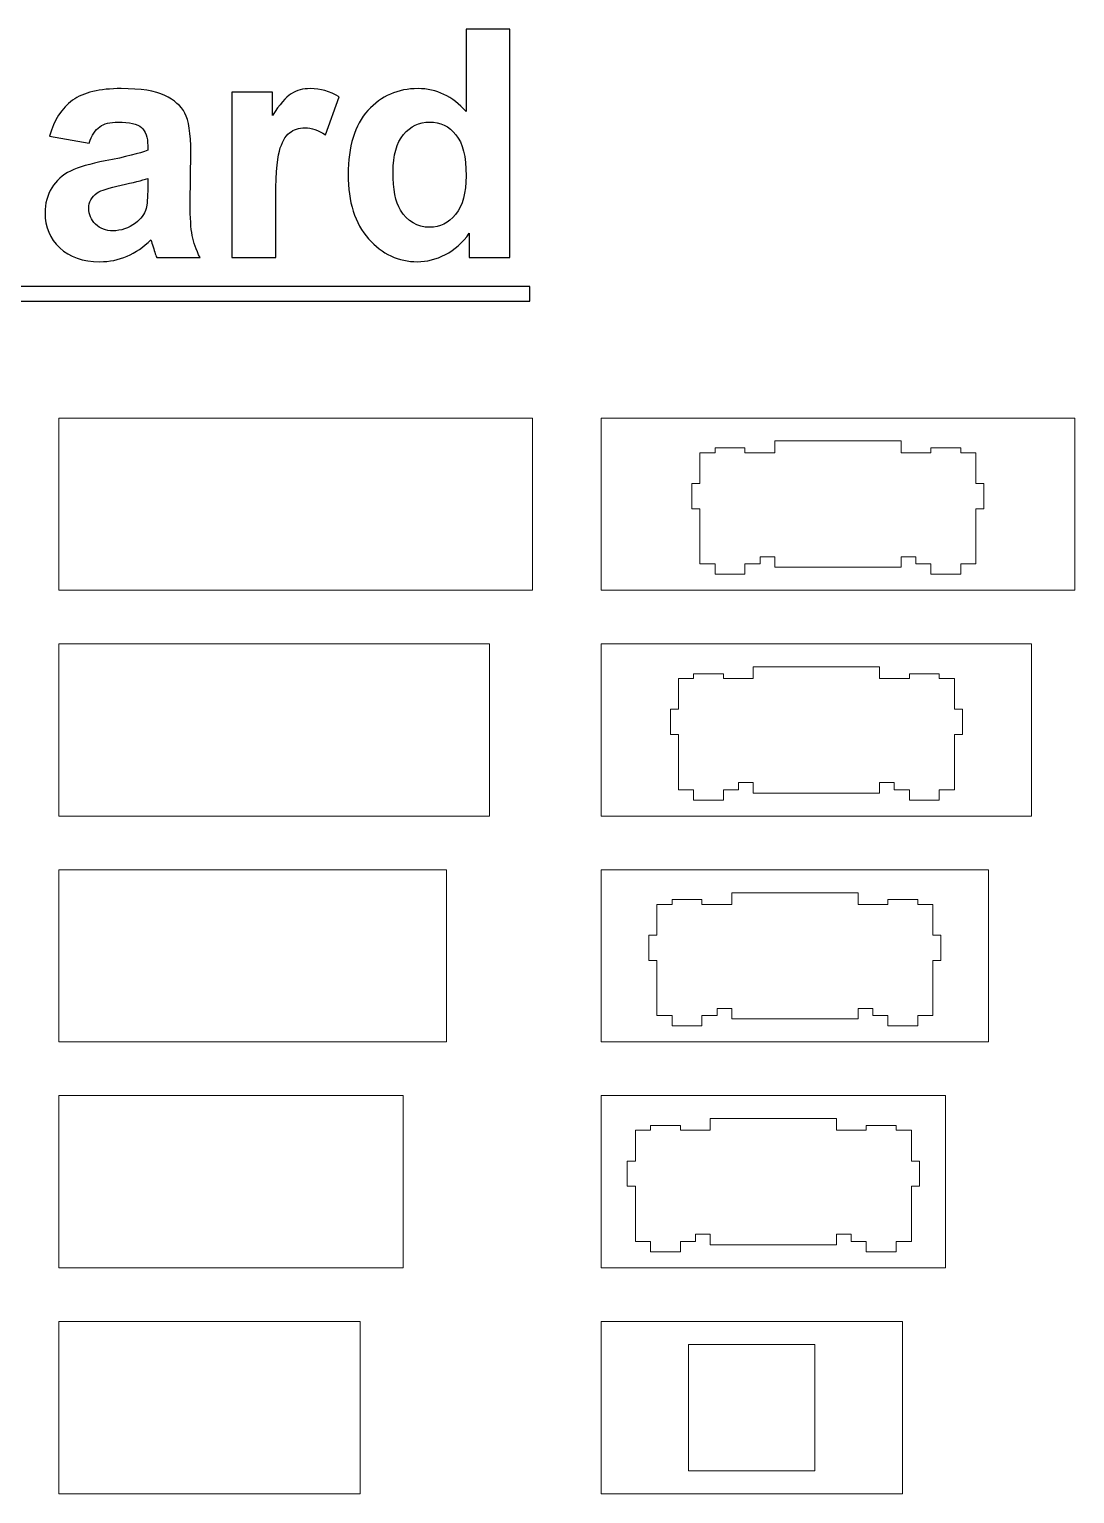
# Model space of a CAD drawing. Header units: millimetres. Extents: x -489 to 489, y -241 to 468.
# Drawn here: x -391.4 to -275.8, y 305.8 to 467.9 of the extents above; entities that cross this region are included whole.
import ezdxf

# ---------------------------------------------------------------- set-up
doc = ezdxf.new("R2010")
doc.units = ezdxf.units.MM
doc.header["$MEASUREMENT"] = 0
doc.layers.add('Layer 1', color=7, linetype='Continuous')

msp = doc.modelspace()

# ---------------------------------------------------------------- linework, layer by layer
at = {"layer": 'Layer 1', "color": 250}
for points, knots in [([(-338.25, 442.5953), (-338.25, 442.5953), (-342.7303, 442.5953), (-342.7303, 442.5953), (-342.7303, 442.5953), (-342.7303, 442.5953), (-342.7303, 445.2823), (-342.7303, 445.2823), (-342.7303, 445.2823), (-343.477, 444.2357), (-344.3648, 443.4537), (-345.382, 442.9246), (-345.382, 442.9246), (-346.3992, 442.4013), (-347.4281, 442.1367), (-348.4629, 442.1367), (-348.4629, 442.1367), (-350.5737, 442.1367), (-352.3787, 442.9834), (-353.8839, 444.6826), (-353.8839, 444.6826), (-355.3832, 446.3818), (-356.1358, 448.7454), (-356.1358, 451.7851), (-356.1358, 451.7851), (-356.1358, 454.8896), (-355.4067, 457.2532), (-353.9427, 458.8701), (-353.9427, 458.8701), (-352.4787, 460.487), (-350.6325, 461.2925), (-348.3982, 461.2925), (-348.3982, 461.2925), (-346.3521, 461.2925), (-344.5765, 460.4399), (-343.0831, 458.7407), (-343.0831, 458.7407), (-343.0831, 458.7407), (-343.0831, 467.8541), (-343.0831, 467.8541), (-343.0831, 467.8541), (-343.0831, 467.8541), (-338.25, 467.8541), (-338.25, 467.8541), (-338.25, 467.8541), (-338.25, 467.8541), (-338.25, 442.5953), (-338.25, 442.5953)], [0, 0, 0, 0, 0.07692308, 0.07692308, 0.07692308, 0.07692308, 0.15384615, 0.15384615, 0.15384615, 0.15384615, 0.23076923, 0.23076923, 0.23076923, 0.23076923, 0.30769231, 0.30769231, 0.30769231, 0.30769231, 0.38461538, 0.38461538, 0.38461538, 0.38461538, 0.46153846, 0.46153846, 0.46153846, 0.46153846, 0.53846154, 0.53846154, 0.53846154, 0.53846154, 0.61538462, 0.61538462, 0.61538462, 0.61538462, 0.69230769, 0.69230769, 0.69230769, 0.69230769, 0.76923077, 0.76923077, 0.76923077, 0.76923077, 0.84615385, 0.84615385, 0.84615385, 0.84615385, 1, 1, 1, 1]), ([(-384.7931, 455.26), (-384.7931, 455.26), (-389.1675, 456.0361), (-389.1675, 456.0361), (-389.1675, 456.0361), (-388.6736, 457.8235), (-387.8211, 459.1464), (-386.6158, 460.0048), (-386.6158, 460.0048), (-385.4104, 460.8633), (-383.6172, 461.2925), (-381.2418, 461.2925), (-381.2418, 461.2925), (-379.084, 461.2925), (-377.473, 461.0397), (-376.4146, 460.5281), (-376.4146, 460.5281), (-375.3622, 460.0166), (-374.6155, 459.3698), (-374.1863, 458.582), (-374.1863, 458.582), (-373.757, 457.7941), (-373.5395, 456.3536), (-373.5395, 454.2487), (-373.5395, 454.2487), (-373.5395, 454.2487), (-373.61, 448.6043), (-373.61, 448.6043), (-373.61, 448.6043), (-373.61, 446.9991), (-373.5336, 445.8115), (-373.3807, 445.0471), (-373.3807, 445.0471), (-373.2279, 444.2827), (-372.9398, 443.4655), (-372.5164, 442.5953), (-372.5164, 442.5953), (-372.5164, 442.5953), (-377.3142, 442.5953), (-377.3142, 442.5953), (-377.3142, 442.5953), (-377.4377, 442.9128), (-377.5964, 443.3832), (-377.7787, 444.0064), (-377.7787, 444.0064), (-377.8551, 444.2945), (-377.9139, 444.4827), (-377.9492, 444.5709), (-377.9492, 444.5709), (-378.7724, 443.7595), (-379.6543, 443.1539), (-380.595, 442.7482), (-380.595, 442.7482), (-381.5358, 442.3425), (-382.5353, 442.1367), (-383.5995, 442.1367), (-383.5995, 442.1367), (-385.4751, 442.1367), (-386.9568, 442.6482), (-388.0386, 443.6713), (-388.0386, 443.6713), (-389.1205, 444.6884), (-389.6614, 445.982), (-389.6614, 447.5459), (-389.6614, 447.5459), (-389.6614, 448.5749), (-389.4145, 449.498), (-388.9206, 450.3094), (-388.9206, 450.3094), (-388.4267, 451.1149), (-387.7388, 451.7381), (-386.8451, 452.1673), (-386.8451, 452.1673), (-385.9572, 452.5965), (-384.6755, 452.9728), (-382.9998, 453.2962), (-382.9998, 453.2962), (-380.742, 453.7195), (-379.1722, 454.1193), (-378.302, 454.4839), (-378.302, 454.4839), (-378.302, 454.4839), (-378.302, 454.9719), (-378.302, 454.9719), (-378.302, 454.9719), (-378.302, 455.9126), (-378.5313, 456.5829), (-378.9899, 456.9886), (-378.9899, 456.9886), (-379.4544, 457.3884), (-380.3246, 457.5883), (-381.6004, 457.5883), (-381.6004, 457.5883), (-382.4648, 457.5883), (-383.135, 457.4178), (-383.6172, 457.0709), (-383.6172, 457.0709), (-384.1052, 456.7299), (-384.4932, 456.1243), (-384.7931, 455.26)], [0, 0, 0, 0, 0.03846154, 0.03846154, 0.03846154, 0.03846154, 0.07692308, 0.07692308, 0.07692308, 0.07692308, 0.11538462, 0.11538462, 0.11538462, 0.11538462, 0.15384615, 0.15384615, 0.15384615, 0.15384615, 0.19230769, 0.19230769, 0.19230769, 0.19230769, 0.23076923, 0.23076923, 0.23076923, 0.23076923, 0.26923077, 0.26923077, 0.26923077, 0.26923077, 0.30769231, 0.30769231, 0.30769231, 0.30769231, 0.34615385, 0.34615385, 0.34615385, 0.34615385, 0.38461538, 0.38461538, 0.38461538, 0.38461538, 0.42307692, 0.42307692, 0.42307692, 0.42307692, 0.46153846, 0.46153846, 0.46153846, 0.46153846, 0.5, 0.5, 0.5, 0.5, 0.53846154, 0.53846154, 0.53846154, 0.53846154, 0.57692308, 0.57692308, 0.57692308, 0.57692308, 0.61538462, 0.61538462, 0.61538462, 0.61538462, 0.65384615, 0.65384615, 0.65384615, 0.65384615, 0.69230769, 0.69230769, 0.69230769, 0.69230769, 0.73076923, 0.73076923, 0.73076923, 0.73076923, 0.76923077, 0.76923077, 0.76923077, 0.76923077, 0.80769231, 0.80769231, 0.80769231, 0.80769231, 0.84615385, 0.84615385, 0.84615385, 0.84615385, 0.88461538, 0.88461538, 0.88461538, 0.88461538, 0.92307692, 0.92307692, 0.92307692, 0.92307692, 1, 1, 1, 1]), ([(-364.1497, 442.5953), (-364.1497, 442.5953), (-368.9828, 442.5953), (-368.9828, 442.5953), (-368.9828, 442.5953), (-368.9828, 442.5953), (-368.9828, 460.9044), (-368.9828, 460.9044), (-368.9828, 460.9044), (-368.9828, 460.9044), (-364.5025, 460.9044), (-364.5025, 460.9044), (-364.5025, 460.9044), (-364.5025, 460.9044), (-364.5025, 458.3056), (-364.5025, 458.3056), (-364.5025, 458.3056), (-363.7323, 459.5345), (-363.0385, 460.34), (-362.4211, 460.7222), (-362.4211, 460.7222), (-361.8038, 461.1043), (-361.1041, 461.2925), (-360.3221, 461.2925), (-360.3221, 461.2925), (-359.2167, 461.2925), (-358.1525, 460.9867), (-357.1295, 460.3811), (-357.1295, 460.3811), (-357.1295, 460.3811), (-358.6288, 456.1596), (-358.6288, 456.1596), (-358.6288, 456.1596), (-359.446, 456.6887), (-360.2045, 456.9533), (-360.9042, 456.9533), (-360.9042, 456.9533), (-361.5862, 456.9533), (-362.1624, 456.7652), (-362.6328, 456.3948), (-362.6328, 456.3948), (-363.1032, 456.0185), (-363.4736, 455.3482), (-363.744, 454.3722), (-363.744, 454.3722), (-364.0145, 453.3962), (-364.1497, 451.35), (-364.1497, 448.2397), (-364.1497, 448.2397), (-364.1497, 448.2397), (-364.1497, 442.5953), (-364.1497, 442.5953)], [0, 0, 0, 0, 0.07142857, 0.07142857, 0.07142857, 0.07142857, 0.14285714, 0.14285714, 0.14285714, 0.14285714, 0.21428571, 0.21428571, 0.21428571, 0.21428571, 0.28571429, 0.28571429, 0.28571429, 0.28571429, 0.35714286, 0.35714286, 0.35714286, 0.35714286, 0.42857143, 0.42857143, 0.42857143, 0.42857143, 0.5, 0.5, 0.5, 0.5, 0.57142857, 0.57142857, 0.57142857, 0.57142857, 0.64285714, 0.64285714, 0.64285714, 0.64285714, 0.71428571, 0.71428571, 0.71428571, 0.71428571, 0.78571429, 0.78571429, 0.78571429, 0.78571429, 0.85714286, 0.85714286, 0.85714286, 0.85714286, 1, 1, 1, 1]), ([(-351.1617, 452.1026), (-351.1617, 450.1447), (-350.8912, 448.7277), (-350.3562, 447.8517), (-350.3562, 447.8517), (-349.5742, 446.5817), (-348.4864, 445.9467), (-347.0871, 445.9467), (-347.0871, 445.9467), (-345.9758, 445.9467), (-345.0292, 446.4229), (-344.2531, 447.3754), (-344.2531, 447.3754), (-343.4711, 448.3279), (-343.0831, 449.7449), (-343.0831, 451.6382), (-343.0831, 451.6382), (-343.0831, 453.7489), (-343.4594, 455.2659), (-344.2178, 456.1949), (-344.2178, 456.1949), (-344.9763, 457.1238), (-345.9406, 457.5883), (-347.1224, 457.5883), (-347.1224, 457.5883), (-348.2689, 457.5883), (-349.2273, 457.1297), (-350.0034, 456.2125), (-350.0034, 456.2125), (-350.7736, 455.2953), (-351.1617, 453.9253), (-351.1617, 452.1026)], [0, 0, 0, 0, 0.11111111, 0.11111111, 0.11111111, 0.11111111, 0.22222222, 0.22222222, 0.22222222, 0.22222222, 0.33333333, 0.33333333, 0.33333333, 0.33333333, 0.44444444, 0.44444444, 0.44444444, 0.44444444, 0.55555556, 0.55555556, 0.55555556, 0.55555556, 0.66666667, 0.66666667, 0.66666667, 0.66666667, 0.77777778, 0.77777778, 0.77777778, 0.77777778, 1, 1, 1, 1]), ([(-378.302, 451.3442), (-378.9193, 451.1384), (-379.9012, 450.8914), (-381.2477, 450.6033), (-381.2477, 450.6033), (-382.5882, 450.3152), (-383.4702, 450.033), (-383.8817, 449.7626), (-383.8817, 449.7626), (-384.5109, 449.3098), (-384.8284, 448.7454), (-384.8284, 448.0575), (-384.8284, 448.0575), (-384.8284, 447.3754), (-384.5755, 446.7933), (-384.0699, 446.2995), (-384.0699, 446.2995), (-383.5642, 445.8056), (-382.9234, 445.5586), (-382.1414, 445.5586), (-382.1414, 445.5586), (-381.2712, 445.5586), (-380.4363, 445.8467), (-379.6425, 446.4171), (-379.6425, 446.4171), (-379.0605, 446.858), (-378.6724, 447.3872), (-378.4901, 448.0222), (-378.4901, 448.0222), (-378.3667, 448.4338), (-378.302, 449.2216), (-378.302, 450.3799), (-378.302, 450.3799), (-378.302, 450.3799), (-378.302, 451.3442), (-378.302, 451.3442)], [0, 0, 0, 0, 0.1, 0.1, 0.1, 0.1, 0.2, 0.2, 0.2, 0.2, 0.3, 0.3, 0.3, 0.3, 0.4, 0.4, 0.4, 0.4, 0.5, 0.5, 0.5, 0.5, 0.6, 0.6, 0.6, 0.6, 0.7, 0.7, 0.7, 0.7, 0.8, 0.8, 0.8, 0.8, 1, 1, 1, 1]), ([(-488.927, 439.3882), (-488.927, 439.3882), (-336.0334, 439.3882), (-336.0334, 439.3882), (-336.0334, 439.3882), (-336.0334, 439.3882), (-336.0334, 437.7847), (-336.0334, 437.7847), (-336.0334, 437.7847), (-336.0334, 437.7847), (-488.927, 437.7847), (-488.927, 437.7847), (-488.927, 437.7847), (-488.927, 437.7847), (-488.927, 439.3882), (-488.927, 439.3882)], [0, 0, 0, 0, 0.2, 0.2, 0.2, 0.2, 0.4, 0.4, 0.4, 0.4, 0.6, 0.6, 0.6, 0.6, 1, 1, 1, 1])]:
    msp.add_open_spline(points, degree=3, knots=knots, dxfattribs=at)
at = {"layer": 'Layer 1', "color": 250, "lineweight": 9}
for points in [[(-388.1346, 424.8478), (-388.1346, 424.8478), (-388.1346, 405.7978), (-388.1346, 405.7978), (-388.1346, 405.7978), (-388.1346, 405.7978), (-335.7471, 405.7978), (-335.7471, 405.7978), (-335.7471, 405.7978), (-335.7471, 405.7978), (-335.7471, 424.8478), (-335.7471, 424.8478), (-335.7471, 424.8478), (-335.7471, 424.8478), (-388.1346, 424.8478), (-388.1346, 424.8478)], [(-328.15, 424.8478), (-328.15, 424.8478), (-328.15, 405.7978), (-328.15, 405.7978), (-328.15, 405.7978), (-328.15, 405.7978), (-275.7625, 405.7978), (-275.7625, 405.7978), (-275.7625, 405.7978), (-275.7625, 405.7978), (-275.7625, 424.8478), (-275.7625, 424.8478), (-275.7625, 424.8478), (-275.7625, 424.8478), (-328.15, 424.8478), (-328.15, 424.8478)], [(-388.1346, 399.8577), (-388.1346, 399.8577), (-388.1346, 380.8077), (-388.1346, 380.8077), (-388.1346, 380.8077), (-388.1346, 380.8077), (-340.5096, 380.8077), (-340.5096, 380.8077), (-340.5096, 380.8077), (-340.5096, 380.8077), (-340.5096, 399.8577), (-340.5096, 399.8577), (-340.5096, 399.8577), (-340.5096, 399.8577), (-388.1346, 399.8577), (-388.1346, 399.8577)], [(-328.15, 399.8577), (-328.15, 399.8577), (-328.15, 380.8077), (-328.15, 380.8077), (-328.15, 380.8077), (-328.15, 380.8077), (-280.525, 380.8077), (-280.525, 380.8077), (-280.525, 380.8077), (-280.525, 380.8077), (-280.525, 399.8577), (-280.525, 399.8577), (-280.525, 399.8577), (-280.525, 399.8577), (-328.15, 399.8577), (-328.15, 399.8577)], [(-388.1346, 355.8176), (-388.1346, 355.8176), (-388.1346, 374.8676), (-388.1346, 374.8676), (-388.1346, 374.8676), (-388.1346, 374.8676), (-345.2721, 374.8676), (-345.2721, 374.8676), (-345.2721, 374.8676), (-345.2721, 374.8676), (-345.2721, 355.8176), (-345.2721, 355.8176), (-345.2721, 355.8176), (-345.2721, 355.8176), (-388.1346, 355.8176), (-388.1346, 355.8176)], [(-328.15, 355.8176), (-328.15, 355.8176), (-328.15, 374.8676), (-328.15, 374.8676), (-328.15, 374.8676), (-328.15, 374.8676), (-285.2875, 374.8676), (-285.2875, 374.8676), (-285.2875, 374.8676), (-285.2875, 374.8676), (-285.2875, 355.8176), (-285.2875, 355.8176), (-285.2875, 355.8176), (-285.2875, 355.8176), (-328.15, 355.8176), (-328.15, 355.8176)], [(-388.1346, 349.8766), (-388.1346, 349.8766), (-388.1346, 330.8266), (-388.1346, 330.8266), (-388.1346, 330.8266), (-388.1346, 330.8266), (-350.0346, 330.8266), (-350.0346, 330.8266), (-350.0346, 330.8266), (-350.0346, 330.8266), (-350.0346, 349.8766), (-350.0346, 349.8766), (-350.0346, 349.8766), (-350.0346, 349.8766), (-388.1346, 349.8766), (-388.1346, 349.8766)], [(-328.15, 349.8766), (-328.15, 349.8766), (-328.15, 330.8266), (-328.15, 330.8266), (-328.15, 330.8266), (-328.15, 330.8266), (-290.05, 330.8266), (-290.05, 330.8266), (-290.05, 330.8266), (-290.05, 330.8266), (-290.05, 349.8766), (-290.05, 349.8766), (-290.05, 349.8766), (-290.05, 349.8766), (-328.15, 349.8766), (-328.15, 349.8766)], [(-388.1346, 305.8364), (-388.1346, 305.8364), (-388.1346, 324.8864), (-388.1346, 324.8864), (-388.1346, 324.8864), (-388.1346, 324.8864), (-354.7971, 324.8864), (-354.7971, 324.8864), (-354.7971, 324.8864), (-354.7971, 324.8864), (-354.7971, 305.8364), (-354.7971, 305.8364), (-354.7971, 305.8364), (-354.7971, 305.8364), (-388.1346, 305.8364), (-388.1346, 305.8364)], [(-328.15, 305.8364), (-328.15, 305.8364), (-328.15, 324.8864), (-328.15, 324.8864), (-328.15, 324.8864), (-328.15, 324.8864), (-294.8125, 324.8864), (-294.8125, 324.8864), (-294.8125, 324.8864), (-294.8125, 324.8864), (-294.8125, 305.8364), (-294.8125, 305.8364), (-294.8125, 305.8364), (-294.8125, 305.8364), (-328.15, 305.8364), (-328.15, 305.8364)]]:
    msp.add_open_spline(points, degree=3, knots=[0, 0, 0, 0, 0.2, 0.2, 0.2, 0.2, 0.4, 0.4, 0.4, 0.4, 0.6, 0.6, 0.6, 0.6, 1, 1, 1, 1], dxfattribs=at)
for points in [[(-315.5452, 421.0124), (-315.5452, 421.0124), (-315.5452, 421.5458), (-315.5452, 421.5458)], [(-315.5452, 421.5458), (-315.5452, 421.5458), (-312.2432, 421.5458), (-312.2432, 421.5458)], [(-312.2432, 421.5458), (-312.2432, 421.5458), (-312.2432, 421.0124), (-312.2432, 421.0124)], [(-308.9412, 422.3078), (-308.9412, 422.3078), (-294.9712, 422.3078), (-294.9712, 422.3078)], [(-308.9412, 421.0124), (-308.9412, 421.0124), (-308.9412, 422.3078), (-308.9412, 422.3078)], [(-294.9712, 422.3078), (-294.9712, 422.3078), (-294.9712, 421.0124), (-294.9712, 421.0124)], [(-291.6692, 421.0124), (-291.6692, 421.0124), (-291.6692, 421.5458), (-291.6692, 421.5458)], [(-291.6692, 421.5458), (-291.6692, 421.5458), (-288.3672, 421.5458), (-288.3672, 421.5458)], [(-288.3672, 421.5458), (-288.3672, 421.5458), (-288.3672, 421.0124), (-288.3672, 421.0124)], [(-317.2216, 417.6088), (-317.2216, 417.6088), (-317.2216, 421.0124), (-317.2216, 421.0124)], [(-317.2216, 421.0124), (-317.2216, 421.0124), (-315.5452, 421.0124), (-315.5452, 421.0124)], [(-312.2432, 421.0124), (-312.2432, 421.0124), (-308.9412, 421.0124), (-308.9412, 421.0124)], [(-294.9712, 421.0124), (-294.9712, 421.0124), (-291.6692, 421.0124), (-291.6692, 421.0124)], [(-288.3672, 421.0124), (-288.3672, 421.0124), (-286.6908, 421.0124), (-286.6908, 421.0124)], [(-286.6908, 421.0124), (-286.6908, 421.0124), (-286.6908, 417.6088), (-286.6908, 417.6088)], [(-318.1106, 414.8148), (-318.1106, 414.8148), (-318.1106, 417.6088), (-318.1106, 417.6088)], [(-318.1106, 417.6088), (-318.1106, 417.6088), (-317.2216, 417.6088), (-317.2216, 417.6088)], [(-286.6908, 417.6088), (-286.6908, 417.6088), (-285.8018, 417.6088), (-285.8018, 417.6088)], [(-285.8018, 417.6088), (-285.8018, 417.6088), (-285.8018, 414.8148), (-285.8018, 414.8148)], [(-317.2216, 414.8148), (-317.2216, 414.8148), (-318.1106, 414.8148), (-318.1106, 414.8148)], [(-317.2216, 408.7188), (-317.2216, 408.7188), (-317.2216, 414.8148), (-317.2216, 414.8148)], [(-285.8018, 414.8148), (-285.8018, 414.8148), (-286.6908, 414.8148), (-286.6908, 414.8148)], [(-286.6908, 414.8148), (-286.6908, 414.8148), (-286.6908, 408.7188), (-286.6908, 408.7188)], [(-315.5452, 408.7188), (-315.5452, 408.7188), (-317.2216, 408.7188), (-317.2216, 408.7188)], [(-315.5452, 407.5758), (-315.5452, 407.5758), (-315.5452, 408.7188), (-315.5452, 408.7188)], [(-310.5668, 408.7188), (-310.5668, 408.7188), (-312.2432, 408.7188), (-312.2432, 408.7188)], [(-312.2432, 408.7188), (-312.2432, 408.7188), (-312.2432, 407.5758), (-312.2432, 407.5758)], [(-308.9412, 409.5062), (-308.9412, 409.5062), (-310.5668, 409.5062), (-310.5668, 409.5062)], [(-310.5668, 409.5062), (-310.5668, 409.5062), (-310.5668, 408.7188), (-310.5668, 408.7188)], [(-308.9412, 408.3378), (-308.9412, 408.3378), (-308.9412, 409.5062), (-308.9412, 409.5062)], [(-294.9712, 408.3378), (-294.9712, 408.3378), (-308.9412, 408.3378), (-308.9412, 408.3378)], [(-293.3456, 409.5062), (-293.3456, 409.5062), (-294.9712, 409.5062), (-294.9712, 409.5062)], [(-294.9712, 409.5062), (-294.9712, 409.5062), (-294.9712, 408.3378), (-294.9712, 408.3378)], [(-293.3456, 408.7188), (-293.3456, 408.7188), (-293.3456, 409.5062), (-293.3456, 409.5062)], [(-291.6692, 408.7188), (-291.6692, 408.7188), (-293.3456, 408.7188), (-293.3456, 408.7188)], [(-291.6692, 407.5758), (-291.6692, 407.5758), (-291.6692, 408.7188), (-291.6692, 408.7188)], [(-286.6908, 408.7188), (-286.6908, 408.7188), (-288.3672, 408.7188), (-288.3672, 408.7188)], [(-288.3672, 408.7188), (-288.3672, 408.7188), (-288.3672, 407.5758), (-288.3672, 407.5758)], [(-312.2432, 407.5758), (-312.2432, 407.5758), (-315.5452, 407.5758), (-315.5452, 407.5758)], [(-288.3672, 407.5758), (-288.3672, 407.5758), (-291.6692, 407.5758), (-291.6692, 407.5758)], [(-311.3224, 397.3177), (-311.3224, 397.3177), (-297.3525, 397.3177), (-297.3525, 397.3177)], [(-311.3224, 396.0223), (-311.3224, 396.0223), (-311.3224, 397.3177), (-311.3224, 397.3177)], [(-297.3525, 397.3177), (-297.3525, 397.3177), (-297.3525, 396.0223), (-297.3525, 396.0223)], [(-319.6028, 392.6187), (-319.6028, 392.6187), (-319.6028, 396.0223), (-319.6028, 396.0223)], [(-319.6028, 396.0223), (-319.6028, 396.0223), (-317.9264, 396.0223), (-317.9264, 396.0223)], [(-317.9264, 396.0223), (-317.9264, 396.0223), (-317.9264, 396.5557), (-317.9264, 396.5557)], [(-317.9264, 396.5557), (-317.9264, 396.5557), (-314.6244, 396.5557), (-314.6244, 396.5557)], [(-314.6244, 396.5557), (-314.6244, 396.5557), (-314.6244, 396.0223), (-314.6244, 396.0223)], [(-314.6244, 396.0223), (-314.6244, 396.0223), (-311.3224, 396.0223), (-311.3224, 396.0223)], [(-297.3525, 396.0223), (-297.3525, 396.0223), (-294.0505, 396.0223), (-294.0505, 396.0223)], [(-294.0505, 396.0223), (-294.0505, 396.0223), (-294.0505, 396.5557), (-294.0505, 396.5557)], [(-294.0505, 396.5557), (-294.0505, 396.5557), (-290.7485, 396.5557), (-290.7485, 396.5557)], [(-290.7485, 396.5557), (-290.7485, 396.5557), (-290.7485, 396.0223), (-290.7485, 396.0223)], [(-290.7485, 396.0223), (-290.7485, 396.0223), (-289.0721, 396.0223), (-289.0721, 396.0223)], [(-289.0721, 396.0223), (-289.0721, 396.0223), (-289.0721, 392.6187), (-289.0721, 392.6187)], [(-320.4918, 389.8247), (-320.4918, 389.8247), (-320.4918, 392.6187), (-320.4918, 392.6187)], [(-320.4918, 392.6187), (-320.4918, 392.6187), (-319.6028, 392.6187), (-319.6028, 392.6187)], [(-289.0721, 392.6187), (-289.0721, 392.6187), (-288.1831, 392.6187), (-288.1831, 392.6187)], [(-288.1831, 392.6187), (-288.1831, 392.6187), (-288.1831, 389.8247), (-288.1831, 389.8247)], [(-319.6028, 389.8247), (-319.6028, 389.8247), (-320.4918, 389.8247), (-320.4918, 389.8247)], [(-319.6028, 383.7287), (-319.6028, 383.7287), (-319.6028, 389.8247), (-319.6028, 389.8247)], [(-288.1831, 389.8247), (-288.1831, 389.8247), (-289.0721, 389.8247), (-289.0721, 389.8247)], [(-289.0721, 389.8247), (-289.0721, 389.8247), (-289.0721, 383.7287), (-289.0721, 383.7287)], [(-311.3224, 384.5161), (-311.3224, 384.5161), (-312.948, 384.5161), (-312.948, 384.5161)], [(-312.948, 384.5161), (-312.948, 384.5161), (-312.948, 383.7287), (-312.948, 383.7287)], [(-311.3224, 383.3477), (-311.3224, 383.3477), (-311.3224, 384.5161), (-311.3224, 384.5161)], [(-295.7269, 384.5161), (-295.7269, 384.5161), (-297.3525, 384.5161), (-297.3525, 384.5161)], [(-297.3525, 384.5161), (-297.3525, 384.5161), (-297.3525, 383.3477), (-297.3525, 383.3477)], [(-295.7269, 383.7287), (-295.7269, 383.7287), (-295.7269, 384.5161), (-295.7269, 384.5161)], [(-317.9264, 383.7287), (-317.9264, 383.7287), (-319.6028, 383.7287), (-319.6028, 383.7287)], [(-317.9264, 382.5857), (-317.9264, 382.5857), (-317.9264, 383.7287), (-317.9264, 383.7287)], [(-314.6244, 382.5857), (-314.6244, 382.5857), (-317.9264, 382.5857), (-317.9264, 382.5857)], [(-312.948, 383.7287), (-312.948, 383.7287), (-314.6244, 383.7287), (-314.6244, 383.7287)], [(-314.6244, 383.7287), (-314.6244, 383.7287), (-314.6244, 382.5857), (-314.6244, 382.5857)], [(-297.3525, 383.3477), (-297.3525, 383.3477), (-311.3224, 383.3477), (-311.3224, 383.3477)], [(-294.0505, 383.7287), (-294.0505, 383.7287), (-295.7269, 383.7287), (-295.7269, 383.7287)], [(-294.0505, 382.5857), (-294.0505, 382.5857), (-294.0505, 383.7287), (-294.0505, 383.7287)], [(-290.7485, 382.5857), (-290.7485, 382.5857), (-294.0505, 382.5857), (-294.0505, 382.5857)], [(-289.0721, 383.7287), (-289.0721, 383.7287), (-290.7485, 383.7287), (-290.7485, 383.7287)], [(-290.7485, 383.7287), (-290.7485, 383.7287), (-290.7485, 382.5857), (-290.7485, 382.5857)], [(-321.9841, 367.6286), (-321.9841, 367.6286), (-321.9841, 371.0322), (-321.9841, 371.0322)], [(-321.9841, 371.0322), (-321.9841, 371.0322), (-320.3077, 371.0322), (-320.3077, 371.0322)], [(-320.3077, 371.0322), (-320.3077, 371.0322), (-320.3077, 371.5656), (-320.3077, 371.5656)], [(-320.3077, 371.5656), (-320.3077, 371.5656), (-317.0057, 371.5656), (-317.0057, 371.5656)], [(-317.0057, 371.5656), (-317.0057, 371.5656), (-317.0057, 371.0322), (-317.0057, 371.0322)], [(-317.0057, 371.0322), (-317.0057, 371.0322), (-313.7037, 371.0322), (-313.7037, 371.0322)], [(-313.7037, 372.3276), (-313.7037, 372.3276), (-299.7337, 372.3276), (-299.7337, 372.3276)], [(-313.7037, 371.0322), (-313.7037, 371.0322), (-313.7037, 372.3276), (-313.7037, 372.3276)], [(-299.7337, 372.3276), (-299.7337, 372.3276), (-299.7337, 371.0322), (-299.7337, 371.0322)], [(-299.7337, 371.0322), (-299.7337, 371.0322), (-296.4317, 371.0322), (-296.4317, 371.0322)], [(-296.4317, 371.0322), (-296.4317, 371.0322), (-296.4317, 371.5656), (-296.4317, 371.5656)], [(-296.4317, 371.5656), (-296.4317, 371.5656), (-293.1297, 371.5656), (-293.1297, 371.5656)], [(-293.1297, 371.5656), (-293.1297, 371.5656), (-293.1297, 371.0322), (-293.1297, 371.0322)], [(-293.1297, 371.0322), (-293.1297, 371.0322), (-291.4533, 371.0322), (-291.4533, 371.0322)], [(-291.4533, 371.0322), (-291.4533, 371.0322), (-291.4533, 367.6286), (-291.4533, 367.6286)], [(-322.8731, 364.8346), (-322.8731, 364.8346), (-322.8731, 367.6286), (-322.8731, 367.6286)], [(-322.8731, 367.6286), (-322.8731, 367.6286), (-321.9841, 367.6286), (-321.9841, 367.6286)], [(-291.4533, 367.6286), (-291.4533, 367.6286), (-290.5643, 367.6286), (-290.5643, 367.6286)], [(-290.5643, 367.6286), (-290.5643, 367.6286), (-290.5643, 364.8346), (-290.5643, 364.8346)], [(-321.9841, 364.8346), (-321.9841, 364.8346), (-322.8731, 364.8346), (-322.8731, 364.8346)], [(-321.9841, 358.7386), (-321.9841, 358.7386), (-321.9841, 364.8346), (-321.9841, 364.8346)], [(-290.5643, 364.8346), (-290.5643, 364.8346), (-291.4533, 364.8346), (-291.4533, 364.8346)], [(-291.4533, 364.8346), (-291.4533, 364.8346), (-291.4533, 358.7386), (-291.4533, 358.7386)], [(-320.3077, 358.7386), (-320.3077, 358.7386), (-321.9841, 358.7386), (-321.9841, 358.7386)], [(-320.3077, 357.5956), (-320.3077, 357.5956), (-320.3077, 358.7386), (-320.3077, 358.7386)], [(-315.3293, 358.7386), (-315.3293, 358.7386), (-317.0057, 358.7386), (-317.0057, 358.7386)], [(-317.0057, 358.7386), (-317.0057, 358.7386), (-317.0057, 357.5956), (-317.0057, 357.5956)], [(-313.7037, 359.526), (-313.7037, 359.526), (-315.3293, 359.526), (-315.3293, 359.526)], [(-315.3293, 359.526), (-315.3293, 359.526), (-315.3293, 358.7386), (-315.3293, 358.7386)], [(-313.7037, 358.3576), (-313.7037, 358.3576), (-313.7037, 359.526), (-313.7037, 359.526)], [(-299.7337, 358.3576), (-299.7337, 358.3576), (-313.7037, 358.3576), (-313.7037, 358.3576)], [(-298.1081, 359.526), (-298.1081, 359.526), (-299.7337, 359.526), (-299.7337, 359.526)], [(-299.7337, 359.526), (-299.7337, 359.526), (-299.7337, 358.3576), (-299.7337, 358.3576)], [(-298.1081, 358.7386), (-298.1081, 358.7386), (-298.1081, 359.526), (-298.1081, 359.526)], [(-296.4317, 358.7386), (-296.4317, 358.7386), (-298.1081, 358.7386), (-298.1081, 358.7386)], [(-296.4317, 357.5956), (-296.4317, 357.5956), (-296.4317, 358.7386), (-296.4317, 358.7386)], [(-291.4533, 358.7386), (-291.4533, 358.7386), (-293.1297, 358.7386), (-293.1297, 358.7386)], [(-293.1297, 358.7386), (-293.1297, 358.7386), (-293.1297, 357.5956), (-293.1297, 357.5956)], [(-317.0057, 357.5956), (-317.0057, 357.5956), (-320.3077, 357.5956), (-320.3077, 357.5956)], [(-293.1297, 357.5956), (-293.1297, 357.5956), (-296.4317, 357.5956), (-296.4317, 357.5956)], [(-316.0849, 347.3366), (-316.0849, 347.3366), (-302.115, 347.3366), (-302.115, 347.3366)], [(-316.0849, 346.0412), (-316.0849, 346.0412), (-316.0849, 347.3366), (-316.0849, 347.3366)], [(-302.115, 347.3366), (-302.115, 347.3366), (-302.115, 346.0412), (-302.115, 346.0412)], [(-324.3653, 342.6376), (-324.3653, 342.6376), (-324.3653, 346.0412), (-324.3653, 346.0412)], [(-324.3653, 346.0412), (-324.3653, 346.0412), (-322.6889, 346.0412), (-322.6889, 346.0412)], [(-322.6889, 346.0412), (-322.6889, 346.0412), (-322.6889, 346.5746), (-322.6889, 346.5746)], [(-322.6889, 346.5746), (-322.6889, 346.5746), (-319.3869, 346.5746), (-319.3869, 346.5746)], [(-319.3869, 346.5746), (-319.3869, 346.5746), (-319.3869, 346.0412), (-319.3869, 346.0412)], [(-319.3869, 346.0412), (-319.3869, 346.0412), (-316.0849, 346.0412), (-316.0849, 346.0412)], [(-302.115, 346.0412), (-302.115, 346.0412), (-298.813, 346.0412), (-298.813, 346.0412)], [(-298.813, 346.0412), (-298.813, 346.0412), (-298.813, 346.5746), (-298.813, 346.5746)], [(-298.813, 346.5746), (-298.813, 346.5746), (-295.511, 346.5746), (-295.511, 346.5746)], [(-295.511, 346.5746), (-295.511, 346.5746), (-295.511, 346.0412), (-295.511, 346.0412)], [(-295.511, 346.0412), (-295.511, 346.0412), (-293.8346, 346.0412), (-293.8346, 346.0412)], [(-293.8346, 346.0412), (-293.8346, 346.0412), (-293.8346, 342.6376), (-293.8346, 342.6376)], [(-325.2543, 339.8436), (-325.2543, 339.8436), (-325.2543, 342.6376), (-325.2543, 342.6376)], [(-325.2543, 342.6376), (-325.2543, 342.6376), (-324.3653, 342.6376), (-324.3653, 342.6376)], [(-293.8346, 342.6376), (-293.8346, 342.6376), (-292.9456, 342.6376), (-292.9456, 342.6376)], [(-292.9456, 342.6376), (-292.9456, 342.6376), (-292.9456, 339.8436), (-292.9456, 339.8436)], [(-324.3653, 339.8436), (-324.3653, 339.8436), (-325.2543, 339.8436), (-325.2543, 339.8436)], [(-324.3653, 333.7476), (-324.3653, 333.7476), (-324.3653, 339.8436), (-324.3653, 339.8436)], [(-292.9456, 339.8436), (-292.9456, 339.8436), (-293.8346, 339.8436), (-293.8346, 339.8436)], [(-293.8346, 339.8436), (-293.8346, 339.8436), (-293.8346, 333.7476), (-293.8346, 333.7476)], [(-316.0849, 334.535), (-316.0849, 334.535), (-317.7105, 334.535), (-317.7105, 334.535)], [(-317.7105, 334.535), (-317.7105, 334.535), (-317.7105, 333.7476), (-317.7105, 333.7476)], [(-316.0849, 333.3666), (-316.0849, 333.3666), (-316.0849, 334.535), (-316.0849, 334.535)], [(-300.4894, 334.535), (-300.4894, 334.535), (-302.115, 334.535), (-302.115, 334.535)], [(-302.115, 334.535), (-302.115, 334.535), (-302.115, 333.3666), (-302.115, 333.3666)], [(-300.4894, 333.7476), (-300.4894, 333.7476), (-300.4894, 334.535), (-300.4894, 334.535)], [(-322.6889, 333.7476), (-322.6889, 333.7476), (-324.3653, 333.7476), (-324.3653, 333.7476)], [(-322.6889, 332.6046), (-322.6889, 332.6046), (-322.6889, 333.7476), (-322.6889, 333.7476)], [(-319.3869, 332.6046), (-319.3869, 332.6046), (-322.6889, 332.6046), (-322.6889, 332.6046)], [(-317.7105, 333.7476), (-317.7105, 333.7476), (-319.3869, 333.7476), (-319.3869, 333.7476)], [(-319.3869, 333.7476), (-319.3869, 333.7476), (-319.3869, 332.6046), (-319.3869, 332.6046)], [(-302.115, 333.3666), (-302.115, 333.3666), (-316.0849, 333.3666), (-316.0849, 333.3666)], [(-298.813, 333.7476), (-298.813, 333.7476), (-300.4894, 333.7476), (-300.4894, 333.7476)], [(-298.813, 332.6046), (-298.813, 332.6046), (-298.813, 333.7476), (-298.813, 333.7476)], [(-295.511, 332.6046), (-295.511, 332.6046), (-298.813, 332.6046), (-298.813, 332.6046)], [(-293.8346, 333.7476), (-293.8346, 333.7476), (-295.511, 333.7476), (-295.511, 333.7476)], [(-295.511, 333.7476), (-295.511, 333.7476), (-295.511, 332.6046), (-295.511, 332.6046)], [(-318.4662, 308.3764), (-318.4662, 308.3764), (-318.4662, 322.3464), (-318.4662, 322.3464)], [(-318.4662, 322.3464), (-318.4662, 322.3464), (-304.4962, 322.3464), (-304.4962, 322.3464)], [(-304.4962, 308.3764), (-304.4962, 308.3764), (-304.4962, 322.3464), (-304.4962, 322.3464)], [(-304.4962, 308.3764), (-304.4962, 308.3764), (-318.4662, 308.3764), (-318.4662, 308.3764)]]:
    msp.add_open_spline(points, degree=3, dxfattribs=at)

doc.saveas('drawing.dxf')
